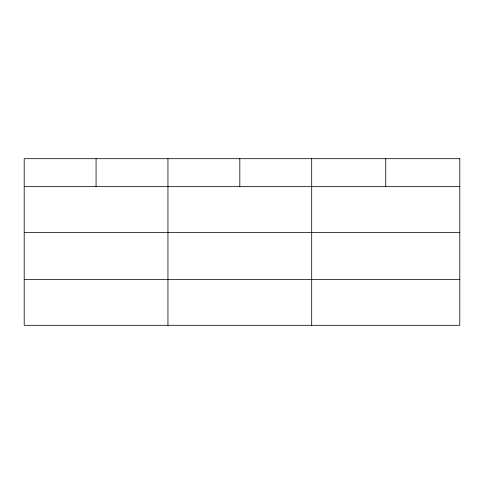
<?xml version="1.0" encoding="UTF-8"?>
<svg xmlns="http://www.w3.org/2000/svg" width="484" height="484" viewBox="0 0 484 484"><rect width="100%" height="100%" fill="white"/><g stroke="black" fill="none" stroke-linecap="round" stroke-linejoin="round"><path stroke-width="0.73" d="M24.2 186.649L459.8 186.649M24.2 232.405L459.8 232.405M24.2 279.546L459.8 279.546M385.748 158.698L385.748 186.649M311.696 158.698L311.696 325.302M239.822 158.698L239.822 186.649M167.948 158.698L167.948 325.302M96.074 158.698L96.074 186.649M459.8 158.698L24.2 158.698L24.2 325.302L459.8 325.302L459.8 158.698"/></g></svg>
